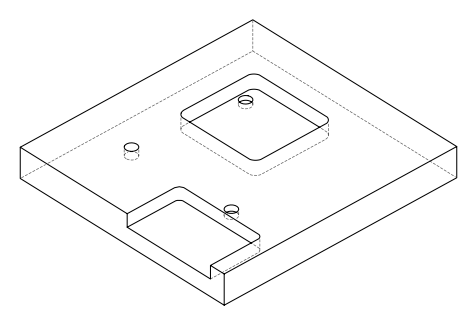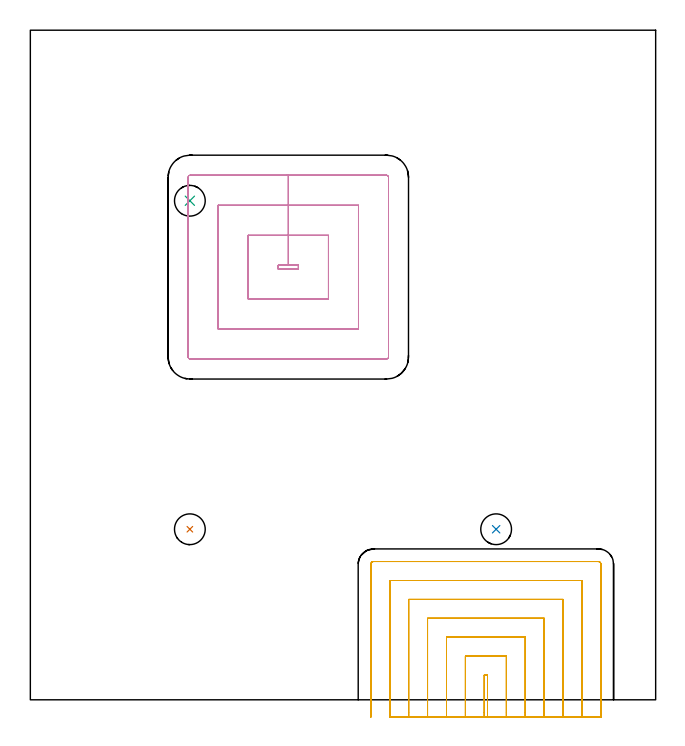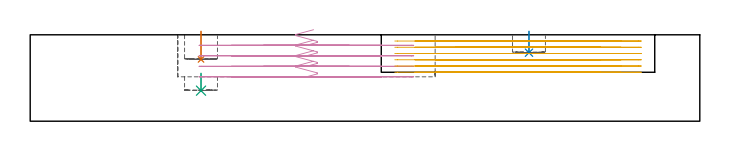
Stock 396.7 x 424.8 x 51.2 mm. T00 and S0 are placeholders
(PLAN: 5 operations, 2 tool changes, 37.4 min)
(1 INDEXABLE_INSERT_DRILL_BLIND_HOLE_FROM_SOLID | STEP1POCKET | NXT0302_010 | 0.07 min | 4284 mm3)
(2 INDEXABLE_INSERT_DRILL_BLIND_HOLE_FROM_SOLID_1 | STEP1POCKET_1 | NXT0302_010 | 0.05 min | 3092 mm3)
(3 INDEXABLE_INSERT_DRILL_BLIND_HOLE_FROM_SOLID_2 | STEP1POCKET_2 | NXT0302_010 | 0.05 min | 9802 mm3)
(4 MILL_RECTANGULAR_POCKET | POCKET_RECTANGULAR_STRAIGHT | UGT0201_109 | Follow Part, ap 6.35, ae 75% | 9.32 min | 527674 mm3)
(5 MILL_SLOT | SLOT_PARTIAL_RECTANGULAR | UGT0201_008 | Follow Part, ap 4, ae 75% | 27.93 min | 343302 mm3)
(TOOL NXT0302_010 | Index. Insert Drill 19.5mm [880-D1950L25-05] | D19.5 PA176 FL98 Z2)
(TOOL UGT0201_109 | End Mill 25.4 mm | D25.4 FL25 Z2)
(TOOL UGT0201_008 | End Mill 16 mm | D16 FL32 Z4)
(OP 1 INDEXABLE_INSERT_DRILL_BLIND_HOLE_FROM_SOLID)
G17 G21 G94 G90
T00 M6
G54
G17 G0 G90 X101.2 Y108.2 S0 M3
G43 Z61.2 H1
G94 G81 G98 Z36.6 F250. R53.2
G80
M5
M2
(OP 2 INDEXABLE_INSERT_DRILL_BLIND_HOLE_FROM_SOLID_1)
G17 G21 G94 G90
T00 M6
G54
G17 G0 G90 X295.5 Y108.2 S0 M3
G43 Z61.2 H1
G94 G81 G98 Z40.6 F250. R53.2
G80
M5
M2
(OP 3 INDEXABLE_INSERT_DRILL_BLIND_HOLE_FROM_SOLID_2)
G17 G21 G94 G90
T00 M6
G54
G17 G0 G90 X101.2 Y316.6 S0 M3
G43 Z61.2 H1
G94 G81 G98 Z18.1 F250. R28.3
G80
M5
M2
(OP 4 MILL_RECTANGULAR_POCKET)
G17 G21 G94 G90
T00 M6
G54
G17 G0 G90 X167.878 Y275.65 S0 M3
G43 Z61.2 H0
Z54.2
G94 G1 X157.25 Z51.352 F250.
Y273.35 Z50.736
X170.05 Z47.306
Y275.65 Z46.69
X163.65 Z44.975
X157.25 F500.
Y273.35
X170.05
Y275.65
X163.65
Y294.7
X138.2
Y254.3
X189.1
Y294.7
X163.65
Y313.75
X119.15
Y235.25
X208.15
Y313.75
X163.65
Y332.8
X101.4
G3 X100.1 Y331.5 R1.3
G1 Y217.5
G3 X101.4 Y216.2 R1.3
G1 X225.9
G3 X227.2 Y217.5 R1.3
G1 Y331.5
G3 X225.9 Y332.8 R1.3
G1 X163.65
X162.65
G0 X167.878 Y275.65 Z47.975
G1 X157.25 Z45.127 F250.
Y273.35 Z44.511
X170.05 Z41.081
Y275.65 Z40.465
X163.65 Z38.75
X157.25 F500.
Y273.35
X170.05
Y275.65
X163.65
Y294.7
X138.2
Y254.3
X189.1
Y294.7
X163.65
Y313.75
X119.15
Y235.25
X208.15
Y313.75
X163.65
Y332.8
X101.4
G3 X100.1 Y331.5 R1.3
G1 Y217.5
G3 X101.4 Y216.2 R1.3
G1 X225.9
G3 X227.2 Y217.5 R1.3
G1 Y331.5
G3 X225.9 Y332.8 R1.3
G1 X163.65
X162.65
G0 X167.878 Y275.65 Z41.75
G1 X157.25 Z38.902 F250.
Y273.35 Z38.286
X170.05 Z34.856
Y275.65 Z34.24
X163.65 Z32.525
X157.25 F500.
Y273.35
X170.05
Y275.65
X163.65
Y294.7
X138.2
Y254.3
X189.1
Y294.7
X163.65
Y313.75
X119.15
Y235.25
X208.15
Y313.75
X163.65
Y332.8
X101.4
G3 X100.1 Y331.5 R1.3
G1 Y217.5
G3 X101.4 Y216.2 R1.3
G1 X225.9
G3 X227.2 Y217.5 R1.3
G1 Y331.5
G3 X225.9 Y332.8 R1.3
G1 X163.65
X162.65
G0 X167.878 Y275.65 Z35.525
G1 X157.25 Z32.677 F250.
Y273.35 Z32.061
X170.05 Z28.631
Y275.65 Z28.015
X163.65 Z26.3
X157.25 F500.
Y273.35
X170.05
Y275.65
X163.65
Y294.7
X138.2
Y254.3
X189.1
Y294.7
X163.65
Y313.75
X119.15
Y235.25
X208.15
Y313.75
X163.65
Y332.8
X101.4
G3 X100.1 Y331.5 R1.3
G1 Y217.5
G3 X101.4 Y216.2 R1.3
G1 X225.9
G3 X227.2 Y217.5 R1.3
G1 Y331.5
G3 X225.9 Y332.8 R1.3
G1 X163.65
X162.65
G0 Z61.2
M5
M2
(OP 5 MILL_SLOT)
G17 G21 G94 G90
T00 M6
G54
G17 G0 G90 X290. Y-11. S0 M3
G43 Z61.2 H0
Z47.5
G94 G1 Y-8. F250.
Y15.7 F500.
X288.
Y-8.
Y-11. F250.
X302.
Y-8.
Y27.7 F500.
X276.
Y-8.
Y-11. F250.
X314.
Y-8.
Y39.7 F500.
X264.
Y-8.
Y-11. F250.
X326.
Y-8.
Y51.7 F500.
X252.
Y-8.
Y-11. F250.
X338.
Y-8.
Y63.7 F500.
X240.
Y-8.
Y-11. F250.
X350.
Y-8.
Y75.7 F500.
X228.
Y-8.
Y-11. F250.
X362.
Y-8.
Y86. F500.
G3 X360.3 Y87.7 R1.7
G1 X217.7
G3 X216. Y86. R1.7
G1 Y-8.
Y-11. F250.
G0 X290. Z43.8
G1 Y-8.
Y15.7 F500.
X288.
Y-8.
Y-11. F250.
X302.
Y-8.
Y27.7 F500.
X276.
Y-8.
Y-11. F250.
X314.
Y-8.
Y39.7 F500.
X264.
Y-8.
Y-11. F250.
X326.
Y-8.
Y51.7 F500.
X252.
Y-8.
Y-11. F250.
X338.
Y-8.
Y63.7 F500.
X240.
Y-8.
Y-11. F250.
X350.
Y-8.
Y75.7 F500.
X228.
Y-8.
Y-11. F250.
X362.
Y-8.
Y86. F500.
G3 X360.3 Y87.7 R1.7
G1 X217.7
G3 X216. Y86. R1.7
G1 Y-8.
Y-11. F250.
G0 X290. Z40.1
G1 Y-8.
Y15.7 F500.
X288.
Y-8.
Y-11. F250.
X302.
Y-8.
Y27.7 F500.
X276.
Y-8.
Y-11. F250.
X314.
Y-8.
Y39.7 F500.
X264.
Y-8.
Y-11. F250.
X326.
Y-8.
Y51.7 F500.
X252.
Y-8.
Y-11. F250.
X338.
Y-8.
Y63.7 F500.
X240.
Y-8.
Y-11. F250.
X350.
Y-8.
Y75.7 F500.
X228.
Y-8.
Y-11. F250.
X362.
Y-8.
Y86. F500.
G3 X360.3 Y87.7 R1.7
G1 X217.7
G3 X216. Y86. R1.7
G1 Y-8.
Y-11. F250.
G0 X290. Z36.4
G1 Y-8.
Y15.7 F500.
X288.
Y-8.
Y-11. F250.
X302.
Y-8.
Y27.7 F500.
X276.
Y-8.
Y-11. F250.
X314.
Y-8.
Y39.7 F500.
X264.
Y-8.
Y-11. F250.
X326.
Y-8.
Y51.7 F500.
X252.
Y-8.
Y-11. F250.
X338.
Y-8.
Y63.7 F500.
X240.
Y-8.
Y-11. F250.
X350.
Y-8.
Y75.7 F500.
X228.
Y-8.
Y-11. F250.
X362.
Y-8.
Y86. F500.
G3 X360.3 Y87.7 R1.7
G1 X217.7
G3 X216. Y86. R1.7
G1 Y-8.
Y-11. F250.
G0 X290. Z32.7
G1 Y-8.
Y15.7 F500.
X288.
Y-8.
Y-11. F250.
X302.
Y-8.
Y27.7 F500.
X276.
Y-8.
Y-11. F250.
X314.
Y-8.
Y39.7 F500.
X264.
Y-8.
Y-11. F250.
X326.
Y-8.
Y51.7 F500.
X252.
Y-8.
Y-11. F250.
X338.
Y-8.
Y63.7 F500.
X240.
Y-8.
Y-11. F250.
X350.
Y-8.
Y75.7 F500.
X228.
Y-8.
Y-11. F250.
X362.
Y-8.
Y86. F500.
G3 X360.3 Y87.7 R1.7
G1 X217.7
G3 X216. Y86. R1.7
G1 Y-8.
Y-11. F250.
G0 X290. Z29.
G1 Y-8.
Y15.7 F500.
X288.
Y-8.
Y-11. F250.
X302.
Y-8.
Y27.7 F500.
X276.
Y-8.
Y-11. F250.
X314.
Y-8.
Y39.7 F500.
X264.
Y-8.
Y-11. F250.
X326.
Y-8.
Y51.7 F500.
X252.
Y-8.
Y-11. F250.
X338.
Y-8.
Y63.7 F500.
X240.
Y-8.
Y-11. F250.
X350.
Y-8.
Y75.7 F500.
X228.
Y-8.
Y-11. F250.
X362.
Y-8.
Y86. F500.
G3 X360.3 Y87.7 R1.7
G1 X217.7
G3 X216. Y86. R1.7
G1 Y-8.
Y-11. F250.
G0 Z61.2
M5
M2
